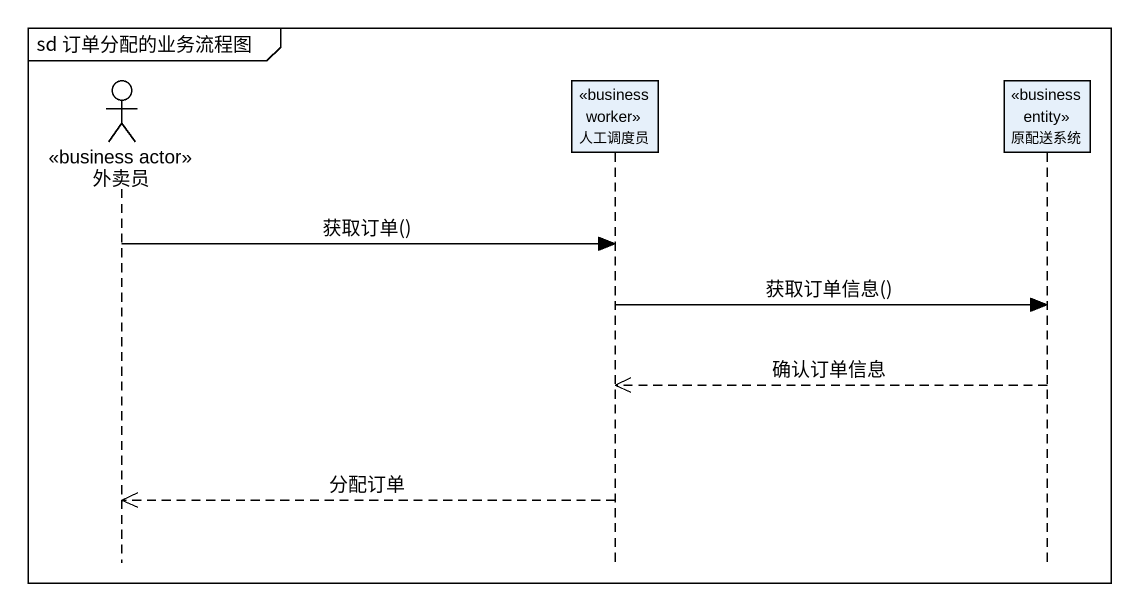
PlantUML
@startuml
mainframe sd 订单分配的业务流程图
hide footbox
actor 外卖员 <<business actor>>
participant 人工调度员 <<business worker>>
participant 原配送系统 <<business entity>>

外卖员 -> 人工调度员 : 获取订单()
人工调度员 -> 原配送系统 : 获取订单信息()
原配送系统 -->> 人工调度员 : 确认订单信息
人工调度员 -->> 外卖员 : 分配订单
@enduml
